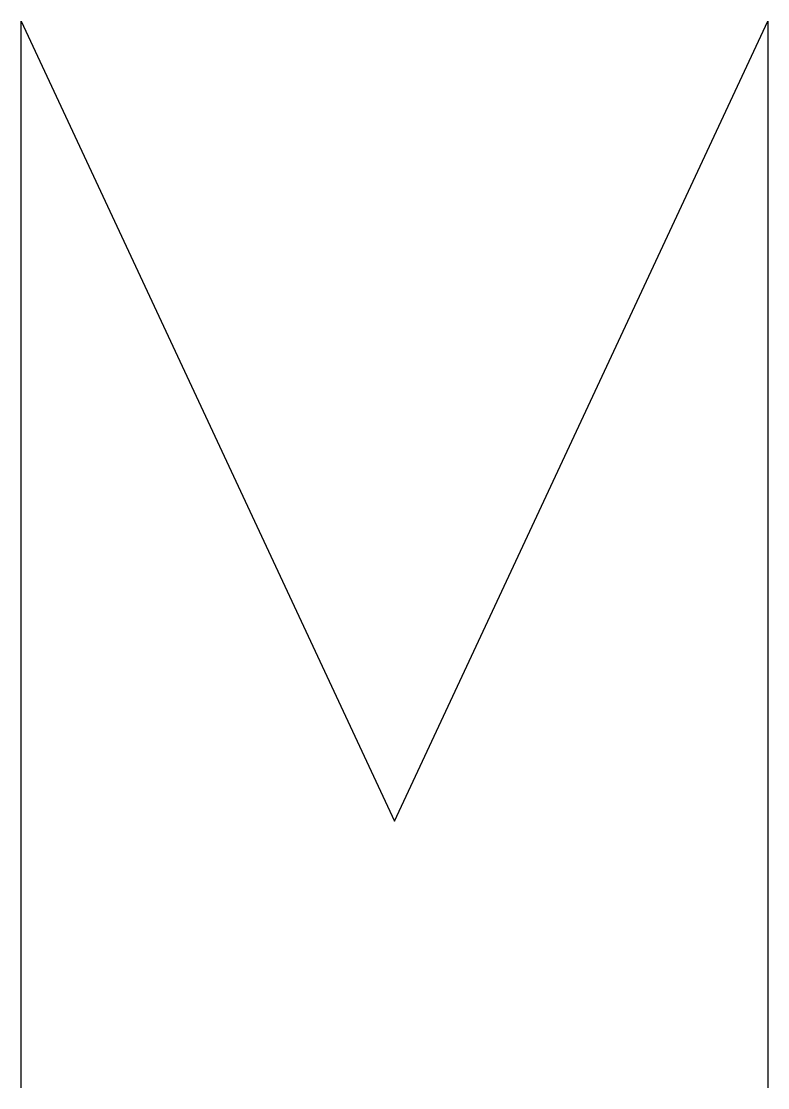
# Model space of a CAD drawing. Header units: millimetres. Extents: x 1.5 to 8.5, y 0 to 10.
import ezdxf

# ---------------------------------------------------------------- set-up
doc = ezdxf.new("R2010")
doc.units = ezdxf.units.MM
doc.layers.get('0').update_dxf_attribs({"linetype": 'CONTINUOUS'})

msp = doc.modelspace()

# ---------------------------------------------------------------- linework, layer by layer
for p, q in [((1.5, 0), (1.5, 10)), ((1.5, 10), (5, 2.5)), ((5, 2.5), (8.5, 10)), ((8.5, 10), (8.5, 0))]:
    msp.add_line(p, q)

doc.saveas('drawing.dxf')
